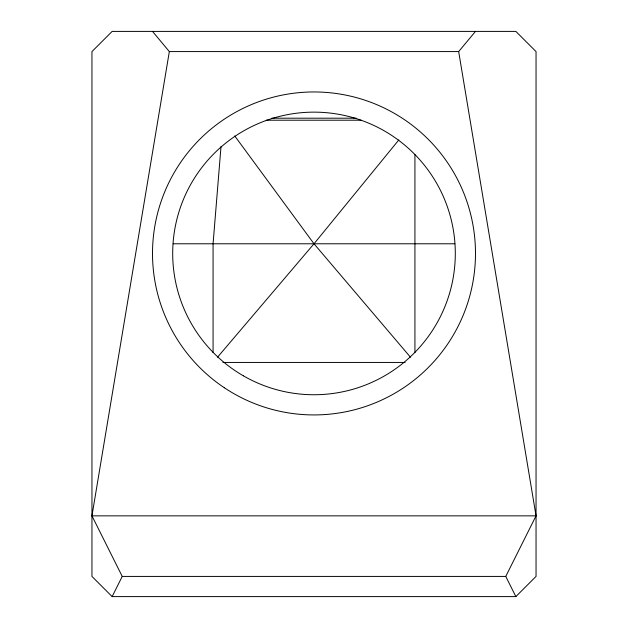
<?xml version="1.0" encoding="UTF-8"?>
<svg xmlns="http://www.w3.org/2000/svg" width="628" height="628" viewBox="0 0 628 628"><rect width="100%" height="100%" fill="white"/><g stroke="black" fill="none" stroke-linecap="round" stroke-linejoin="round"><path stroke-width="0.94" d="M221.017 146.489L213.073 243.782L213.073 352.638M112.145 596.6L515.855 596.6L536.045 576.418L536.045 51.582L515.855 31.4L112.145 31.4L91.955 51.582L91.955 576.418L112.145 596.6L122.232 576.418L91.955 515.855L169.332 51.582L152.518 31.4M515.855 596.6L505.768 576.418L536.045 515.855L458.668 51.582L475.482 31.4M398.827 139.926L314 243.782L217.516 357.222M169.332 51.582L458.668 51.582M271.83 118.197L356.17 118.197M266.217 120.215L361.116 120.215M173.187 243.782L454.813 243.782M222.869 362.442L405.131 362.442M91.955 515.855L536.045 515.855M122.232 576.418L505.768 576.418M410.484 357.222L314 243.782L234.739 135.954M414.927 154.543L414.927 352.638M224.282 387.712A161.482 161.482 0 0 0 475.137 264.003A161.482 161.482 0 0 0 242.573 108.613A161.482 161.482 0 0 0 224.282 387.712M243.35 375.811A141.3 141.3 0 0 0 455.3 253.445A141.3 141.3 0 0 0 243.35 131.071A141.3 141.3 0 0 0 243.35 375.811"/></g></svg>
